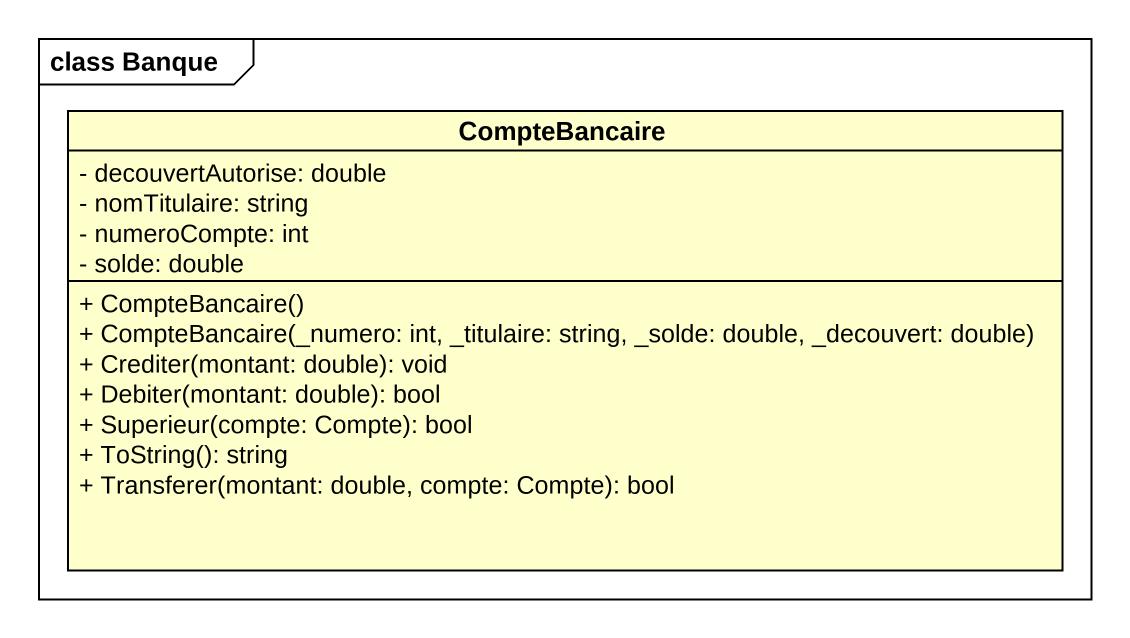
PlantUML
@startuml
mainframe class Banque
hide circle
hide empty members
skinparam classAttributeIconSize 0
class CompteBancaire {
  - decouvertAutorise: double
  - nomTitulaire: string
  - numeroCompte: int
  - solde: double
  + CompteBancaire()
  + CompteBancaire(_numero: int, _titulaire: string, _solde: double, _decouvert: double)
  + Crediter(montant: double): void
  + Debiter(montant: double): bool
  + Superieur(compte: Compte): bool
  + ToString(): string
  + Transferer(montant: double, compte: Compte): bool
}
@enduml
